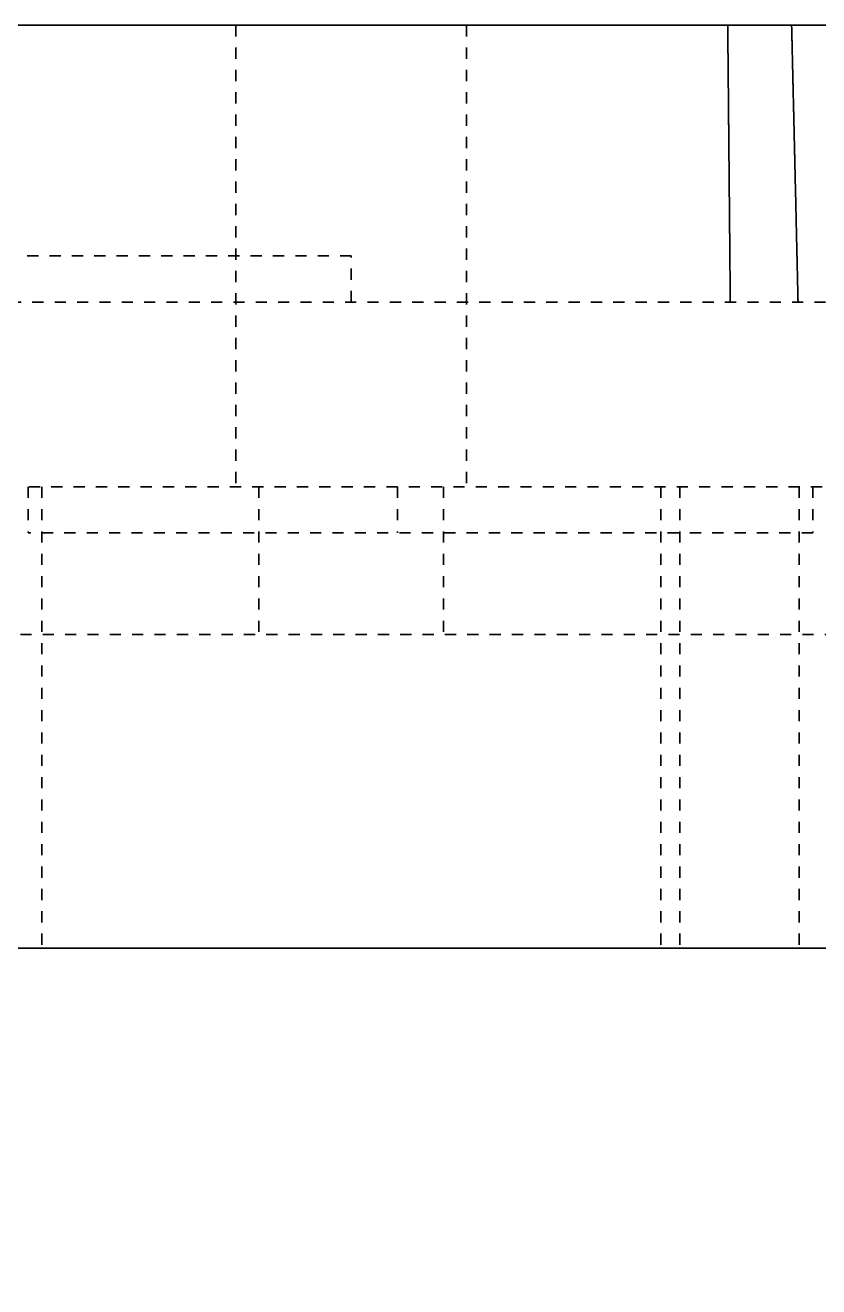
# Model space of a CAD drawing. Extents: x -268 to 907, y 393 to 1224.
# Drawn here: x -37.74 to -29.14, y 1040.96 to 1054.63 of the extents above; entities that cross this region are included whole.
import ezdxf

# ---------------------------------------------------------------- set-up
doc = ezdxf.new("R2010")
doc.units = 0
doc.header["$LTSCALE"] = 1.21
doc.header["$MEASUREMENT"] = 0
doc.linetypes.add('HIDDEN', pattern=[0.2, 0.1, -0.1])
doc.layers.get('0').update_dxf_attribs({"linetype": 'CONTINUOUS'})
doc.layers.get('DEFPOINTS').update_dxf_attribs({"linetype": 'CONTINUOUS'})
doc.layers.add('DEFAULT_2', color=8, linetype='HIDDEN')
doc.layers.add('DIM', color=82, linetype='CONTINUOUS')
doc.styles.get("Standard").update_dxf_attribs({"font": 'txt', "bigfont": 'gbcbig.shx'})
doc.styles.add('TXT', font='txt.shx', dxfattribs={"bigfont": 'gbcbig.shx'})
doc.dimstyles.get("Standard").update_dxf_attribs({"dimtxt": 0.18, "dimasz": 0.18, "dimexe": 0.18, "dimexo": 0.0625, "dimgap": 0.09, "dimtad": 0, "dimtih": 1, "dimtoh": 1, "dimdec": 4, "dimzin": 0, "dimdsep": 46, "dimtxsty": 'Standard', "dimcen": 0.09, "dimadec": 0, "dimazin": 0, "dimtfac": 1, "dimtdec": 4, "dimtofl": 0, "dimtmove": 0, "dimatfit": 3, "dimfxl": 0, "dimtolj": 1, "dimtzin": 0, "dimarcsym": 0})

# ---------------------------------------------------------------- blocks, each defined once
blk = doc.blocks.new('_CLOSEDBLANK')
at = {"color": 0, "linetype": 'ByBlock'}
for p, q in [((-1, 0.1667), (0, 0)), ((-1, 0.1667), (-1, -0.1667)), ((0, 0), (-1, -0.1667))]:
    blk.add_line(p, q, dxfattribs=at)
blk = doc.blocks.new('*U4')
at = {"layer": 'DIM', "color": 0, "style": 'TXT'}
blk.add_text('191.7', height=5, dxfattribs=at).set_placement((-7248.312, 5775.16))
blk = doc.blocks.new('*D3')
at = {"layer": 'DEFPOINTS', "color": 0}
for p in [(-7337.187, 5790.932), (-7145.488, 5790.932), (-7145.488, 5777.66)]:
    blk.add_point(p, dxfattribs=at)
at = {"layer": 'DIM', "color": 3}
for p, q in [((-7337.187, 5790.632), (-7337.187, 5777.36)), ((-7145.488, 5790.632), (-7145.488, 5777.36)), ((-7335.187, 5777.66), (-7248.972, 5777.66)), ((-7147.488, 5777.66), (-7230.985, 5777.66))]:
    blk.add_line(p, q, dxfattribs=at)
at = {"layer": 'DIM', "color": 0}
blk.add_blockref('*U4', (0, 0), dxfattribs=at)
at = {"layer": 'DIM', "color": 3, "xscale": 2, "yscale": 2, "zscale": 2, "rotation": 180}
blk.add_blockref('_CLOSEDBLANK', (-7337.187, 5777.66), dxfattribs=at)
at = {"layer": 'DIM', "color": 3, "xscale": 2, "yscale": 2, "zscale": 2}
blk.add_blockref('_CLOSEDBLANK', (-7145.488, 5777.66), dxfattribs=at)

msp = doc.modelspace()

# ---------------------------------------------------------------- linework, layer by layer
at = {"color": 7, "linetype": 'Continuous'}
for p, q in [((-129.70826, 1054.63089), (61.29199, 1054.63089)), ((61.64119, 1044.63105), (-130.05746, 1044.63105))]:
    msp.add_line(p, q, dxfattribs=at)
at = {"layer": 'DEFAULT_2', "color": 8, "linetype": 'HIDDEN'}
for p, q in [((-35.45813, 1054.63089), (-35.45813, 1049.63092)), ((-32.95813, 1054.63089), (-32.95813, 1049.63092)), ((-34.20813, 1052.13089), (-42.70813, 1052.13089)), ((-34.20813, 1051.63089), (-34.20813, 1052.13089)), ((-13.34069, 1051.63089), (-55.07557, 1051.63089)), ((-57.05948, 1049.63092), (-11.35813, 1049.63092)), ((-37.70813, 1049.63092), (-37.70813, 1049.13092)), ((-37.56015, 1049.63092), (-37.56015, 1044.63105)), ((-35.20813, 1049.63092), (-35.20813, 1048.03089)), ((-33.70813, 1049.63092), (-33.70813, 1049.13092)), ((-33.20813, 1049.63092), (-33.20813, 1048.03089)), ((-30.85612, 1049.63092), (-30.85612, 1044.63105)), ((-30.64741, 1049.63092), (-30.64741, 1044.63105)), ((-29.35612, 1049.63092), (-29.35612, 1044.63105)), ((-29.20813, 1049.63092), (-29.20813, 1049.13092)), ((-29.20813, 1049.13092), (-37.70813, 1049.13092)), ((59.37241, 1048.03089), (-127.78867, 1048.03089))]:
    msp.add_line(p, q, dxfattribs=at)
at = {"layer": 'DEFAULT_2', "color": 8}
for points in [[(-30.1025, 1051.63, 0), (-30.1026, 1051.65, 0), (-30.1028, 1051.66, 0), (-30.1029, 1051.68, 0), (-30.1031, 1051.69, 0), (-30.1032, 1051.71, 0), (-30.1033, 1051.73, 0), (-30.1035, 1051.74, 0), (-30.1036, 1051.76, 0), (-30.1038, 1051.77, 0), (-30.1039, 1051.79, 0), (-30.104, 1051.8, 0), (-30.1042, 1051.82, 0), (-30.1043, 1051.84, 0), (-30.1045, 1051.85, 0), (-30.1046, 1051.87, 0), (-30.1047, 1051.88, 0), (-30.1049, 1051.9, 0), (-30.105, 1051.91, 0), (-30.1051, 1051.93, 0), (-30.1053, 1051.95, 0), (-30.1054, 1051.96, 0), (-30.1056, 1051.98, 0), (-30.1057, 1051.99, 0), (-30.1058, 1052.01, 0), (-30.106, 1052.02, 0), (-30.1061, 1052.04, 0), (-30.1063, 1052.05, 0), (-30.1064, 1052.07, 0), (-30.1065, 1052.09, 0), (-30.1067, 1052.1, 0), (-30.1068, 1052.12, 0), (-30.107, 1052.13, 0), (-30.1071, 1052.15, 0), (-30.1072, 1052.16, 0), (-30.1074, 1052.18, 0), (-30.1075, 1052.2, 0), (-30.1076, 1052.21, 0), (-30.1078, 1052.23, 0), (-30.1079, 1052.24, 0), (-30.1081, 1052.26, 0), (-30.1082, 1052.27, 0), (-30.1083, 1052.29, 0), (-30.1085, 1052.31, 0), (-30.1086, 1052.32, 0), (-30.1088, 1052.34, 0), (-30.1089, 1052.35, 0), (-30.109, 1052.37, 0), (-30.1092, 1052.38, 0), (-30.1093, 1052.4, 0), (-30.1095, 1052.42, 0), (-30.1096, 1052.43, 0), (-30.1097, 1052.45, 0), (-30.1099, 1052.46, 0), (-30.11, 1052.48, 0), (-30.1102, 1052.49, 0), (-30.1103, 1052.51, 0), (-30.1104, 1052.53, 0), (-30.1106, 1052.54, 0), (-30.1107, 1052.56, 0), (-30.1109, 1052.57, 0), (-30.111, 1052.59, 0), (-30.1112, 1052.6, 0), (-30.1113, 1052.62, 0), (-30.1114, 1052.64, 0), (-30.1116, 1052.65, 0), (-30.1117, 1052.67, 0), (-30.1119, 1052.68, 0), (-30.112, 1052.7, 0), (-30.1121, 1052.71, 0), (-30.1123, 1052.73, 0), (-30.1124, 1052.75, 0), (-30.1126, 1052.76, 0), (-30.1127, 1052.78, 0), (-30.1128, 1052.79, 0), (-30.113, 1052.81, 0), (-30.1131, 1052.82, 0), (-30.1133, 1052.84, 0), (-30.1134, 1052.86, 0), (-30.1136, 1052.87, 0), (-30.1137, 1052.89, 0), (-30.1138, 1052.9, 0), (-30.114, 1052.92, 0), (-30.1141, 1052.93, 0), (-30.1143, 1052.95, 0), (-30.1144, 1052.97, 0), (-30.1146, 1052.98, 0), (-30.1147, 1053, 0), (-30.1148, 1053.01, 0), (-30.115, 1053.03, 0), (-30.1151, 1053.04, 0), (-30.1153, 1053.06, 0), (-30.1154, 1053.08, 0), (-30.1156, 1053.09, 0), (-30.1157, 1053.11, 0), (-30.1159, 1053.12, 0), (-30.116, 1053.14, 0), (-30.1161, 1053.15, 0), (-30.1163, 1053.17, 0), (-30.1164, 1053.19, 0), (-30.1166, 1053.2, 0), (-30.1167, 1053.22, 0), (-30.1169, 1053.23, 0), (-30.117, 1053.25, 0), (-30.1171, 1053.26, 0), (-30.1173, 1053.28, 0), (-30.1174, 1053.3, 0), (-30.1176, 1053.31, 0), (-30.1177, 1053.33, 0), (-30.1179, 1053.34, 0), (-30.118, 1053.36, 0), (-30.1182, 1053.37, 0), (-30.1183, 1053.39, 0), (-30.1185, 1053.41, 0), (-30.1186, 1053.42, 0), (-30.1187, 1053.44, 0), (-30.1189, 1053.45, 0), (-30.119, 1053.47, 0), (-30.1192, 1053.48, 0), (-30.1193, 1053.5, 0), (-30.1195, 1053.52, 0), (-30.1196, 1053.53, 0), (-30.1198, 1053.55, 0), (-30.1199, 1053.56, 0), (-30.1201, 1053.58, 0), (-30.1202, 1053.59, 0), (-30.1204, 1053.61, 0), (-30.1205, 1053.63, 0), (-30.1206, 1053.64, 0), (-30.1208, 1053.66, 0), (-30.1209, 1053.67, 0), (-30.1211, 1053.69, 0), (-30.1212, 1053.7, 0), (-30.1214, 1053.72, 0), (-30.1215, 1053.74, 0), (-30.1217, 1053.75, 0), (-30.1218, 1053.77, 0), (-30.122, 1053.78, 0), (-30.1221, 1053.8, 0), (-30.1223, 1053.81, 0), (-30.1224, 1053.83, 0), (-30.1226, 1053.85, 0), (-30.1227, 1053.86, 0), (-30.1229, 1053.88, 0), (-30.123, 1053.89, 0), (-30.1231, 1053.91, 0), (-30.1233, 1053.92, 0), (-30.1234, 1053.94, 0), (-30.1236, 1053.96, 0), (-30.1237, 1053.97, 0), (-30.1239, 1053.99, 0), (-30.124, 1054, 0), (-30.1242, 1054.02, 0), (-30.1243, 1054.03, 0), (-30.1245, 1054.05, 0), (-30.1246, 1054.07, 0), (-30.1248, 1054.08, 0), (-30.1249, 1054.1, 0), (-30.1251, 1054.11, 0), (-30.1252, 1054.13, 0), (-30.1254, 1054.14, 0), (-30.1255, 1054.16, 0), (-30.1257, 1054.18, 0), (-30.1258, 1054.19, 0), (-30.126, 1054.21, 0), (-30.1261, 1054.22, 0), (-30.1263, 1054.24, 0), (-30.1264, 1054.25, 0), (-30.1266, 1054.27, 0), (-30.1267, 1054.29, 0), (-30.1269, 1054.3, 0), (-30.127, 1054.32, 0), (-30.1272, 1054.33, 0), (-30.1273, 1054.35, 0), (-30.1275, 1054.36, 0), (-30.1276, 1054.38, 0), (-30.1278, 1054.4, 0), (-30.1279, 1054.41, 0), (-30.1281, 1054.43, 0), (-30.1282, 1054.44, 0), (-30.1284, 1054.46, 0), (-30.1285, 1054.47, 0), (-30.1287, 1054.49, 0), (-30.1288, 1054.51, 0), (-30.129, 1054.52, 0), (-30.1291, 1054.54, 0), (-30.1293, 1054.55, 0), (-30.1294, 1054.57, 0), (-30.1296, 1054.58, 0), (-30.1297, 1054.6, 0), (-30.1298, 1054.62, 0), (-30.13, 1054.63, 0)], [(-29.3683, 1051.63, 0), (-29.3686, 1051.65, 0), (-29.369, 1051.66, 0), (-29.3693, 1051.68, 0), (-29.3697, 1051.69, 0), (-29.3701, 1051.71, 0), (-29.3704, 1051.73, 0), (-29.3708, 1051.74, 0), (-29.3711, 1051.76, 0), (-29.3715, 1051.77, 0), (-29.3718, 1051.79, 0), (-29.3722, 1051.8, 0), (-29.3726, 1051.82, 0), (-29.3729, 1051.84, 0), (-29.3733, 1051.85, 0), (-29.3736, 1051.87, 0), (-29.374, 1051.88, 0), (-29.3744, 1051.9, 0), (-29.3747, 1051.91, 0), (-29.3751, 1051.93, 0), (-29.3754, 1051.95, 0), (-29.3758, 1051.96, 0), (-29.3762, 1051.98, 0), (-29.3765, 1051.99, 0), (-29.3769, 1052.01, 0), (-29.3772, 1052.02, 0), (-29.3776, 1052.04, 0), (-29.378, 1052.05, 0), (-29.3783, 1052.07, 0), (-29.3787, 1052.09, 0), (-29.379, 1052.1, 0), (-29.3794, 1052.12, 0), (-29.3798, 1052.13, 0), (-29.3801, 1052.15, 0), (-29.3805, 1052.16, 0), (-29.3808, 1052.18, 0), (-29.3812, 1052.2, 0), (-29.3816, 1052.21, 0), (-29.3819, 1052.23, 0), (-29.3823, 1052.24, 0), (-29.3826, 1052.26, 0), (-29.383, 1052.27, 0), (-29.3834, 1052.29, 0), (-29.3837, 1052.31, 0), (-29.3841, 1052.32, 0), (-29.3844, 1052.34, 0), (-29.3848, 1052.35, 0), (-29.3852, 1052.37, 0), (-29.3855, 1052.38, 0), (-29.3859, 1052.4, 0), (-29.3863, 1052.42, 0), (-29.3866, 1052.43, 0), (-29.387, 1052.45, 0), (-29.3873, 1052.46, 0), (-29.3877, 1052.48, 0), (-29.3881, 1052.49, 0), (-29.3884, 1052.51, 0), (-29.3888, 1052.53, 0), (-29.3891, 1052.54, 0), (-29.3895, 1052.56, 0), (-29.3899, 1052.57, 0), (-29.3902, 1052.59, 0), (-29.3906, 1052.6, 0), (-29.391, 1052.62, 0), (-29.3913, 1052.64, 0), (-29.3917, 1052.65, 0), (-29.392, 1052.67, 0), (-29.3924, 1052.68, 0), (-29.3928, 1052.7, 0), (-29.3931, 1052.71, 0), (-29.3935, 1052.73, 0), (-29.3939, 1052.75, 0), (-29.3942, 1052.76, 0), (-29.3946, 1052.78, 0), (-29.3949, 1052.79, 0), (-29.3953, 1052.81, 0), (-29.3957, 1052.82, 0), (-29.396, 1052.84, 0), (-29.3964, 1052.86, 0), (-29.3968, 1052.87, 0), (-29.3971, 1052.89, 0), (-29.3975, 1052.9, 0), (-29.3979, 1052.92, 0), (-29.3982, 1052.93, 0), (-29.3986, 1052.95, 0), (-29.3989, 1052.97, 0), (-29.3993, 1052.98, 0), (-29.3997, 1053, 0), (-29.4, 1053.01, 0), (-29.4004, 1053.03, 0), (-29.4008, 1053.04, 0), (-29.4011, 1053.06, 0), (-29.4015, 1053.08, 0), (-29.4019, 1053.09, 0), (-29.4022, 1053.11, 0), (-29.4026, 1053.12, 0), (-29.403, 1053.14, 0), (-29.4033, 1053.15, 0), (-29.4037, 1053.17, 0), (-29.4041, 1053.19, 0), (-29.4044, 1053.2, 0), (-29.4048, 1053.22, 0), (-29.4052, 1053.23, 0), (-29.4055, 1053.25, 0), (-29.4059, 1053.26, 0), (-29.4063, 1053.28, 0), (-29.4066, 1053.3, 0), (-29.407, 1053.31, 0), (-29.4073, 1053.33, 0), (-29.4077, 1053.34, 0), (-29.4081, 1053.36, 0), (-29.4084, 1053.37, 0), (-29.4088, 1053.39, 0), (-29.4092, 1053.41, 0), (-29.4096, 1053.42, 0), (-29.4099, 1053.44, 0), (-29.4103, 1053.45, 0), (-29.4107, 1053.47, 0), (-29.411, 1053.48, 0), (-29.4114, 1053.5, 0), (-29.4118, 1053.52, 0), (-29.4121, 1053.53, 0), (-29.4125, 1053.55, 0), (-29.4129, 1053.56, 0), (-29.4132, 1053.58, 0), (-29.4136, 1053.59, 0), (-29.414, 1053.61, 0), (-29.4143, 1053.63, 0), (-29.4147, 1053.64, 0), (-29.4151, 1053.66, 0), (-29.4154, 1053.67, 0), (-29.4158, 1053.69, 0), (-29.4162, 1053.7, 0), (-29.4165, 1053.72, 0), (-29.4169, 1053.74, 0), (-29.4173, 1053.75, 0), (-29.4176, 1053.77, 0), (-29.418, 1053.78, 0), (-29.4184, 1053.8, 0), (-29.4188, 1053.81, 0), (-29.4191, 1053.83, 0), (-29.4195, 1053.85, 0), (-29.4199, 1053.86, 0), (-29.4202, 1053.88, 0), (-29.4206, 1053.89, 0), (-29.421, 1053.91, 0), (-29.4213, 1053.92, 0), (-29.4217, 1053.94, 0), (-29.4221, 1053.96, 0), (-29.4225, 1053.97, 0), (-29.4228, 1053.99, 0), (-29.4232, 1054, 0), (-29.4236, 1054.02, 0), (-29.4239, 1054.03, 0), (-29.4243, 1054.05, 0), (-29.4247, 1054.07, 0), (-29.425, 1054.08, 0), (-29.4254, 1054.1, 0), (-29.4258, 1054.11, 0), (-29.4262, 1054.13, 0), (-29.4265, 1054.14, 0), (-29.4269, 1054.16, 0), (-29.4273, 1054.18, 0), (-29.4276, 1054.19, 0), (-29.428, 1054.21, 0), (-29.4284, 1054.22, 0), (-29.4288, 1054.24, 0), (-29.4291, 1054.25, 0), (-29.4295, 1054.27, 0), (-29.4299, 1054.29, 0), (-29.4302, 1054.3, 0), (-29.4306, 1054.32, 0), (-29.431, 1054.33, 0), (-29.4313, 1054.35, 0), (-29.4317, 1054.36, 0), (-29.4321, 1054.38, 0), (-29.4325, 1054.4, 0), (-29.4328, 1054.41, 0), (-29.4332, 1054.43, 0), (-29.4336, 1054.44, 0), (-29.4339, 1054.46, 0), (-29.4343, 1054.47, 0), (-29.4347, 1054.49, 0), (-29.4351, 1054.51, 0), (-29.4354, 1054.52, 0), (-29.4358, 1054.54, 0), (-29.4362, 1054.55, 0), (-29.4365, 1054.57, 0), (-29.4369, 1054.58, 0), (-29.4373, 1054.6, 0), (-29.4377, 1054.62, 0), (-29.438, 1054.63, 0)]]:
    msp.add_polyline3d(points, dxfattribs=at)

# ---------------------------------------------------------------- dimensions: what is measured, and where the dimension line sits
at = {"layer": 'DIM', "color": 0}
dim = msp.add_linear_dim(base=(61.641193, 1031.359006), p1=(-130.057459, 1044.631045), p2=(61.641193, 1044.631045), dimstyle='Standard', dxfattribs=at)
dim.commit()
dim.dimension.update_dxf_attribs({"geometry": '*D3', "text_midpoint": (-32.849045, 1031.359006), "dimtype": 128, "insert": (7207.129158, -4746.301286)})

doc.saveas('drawing.dxf')
